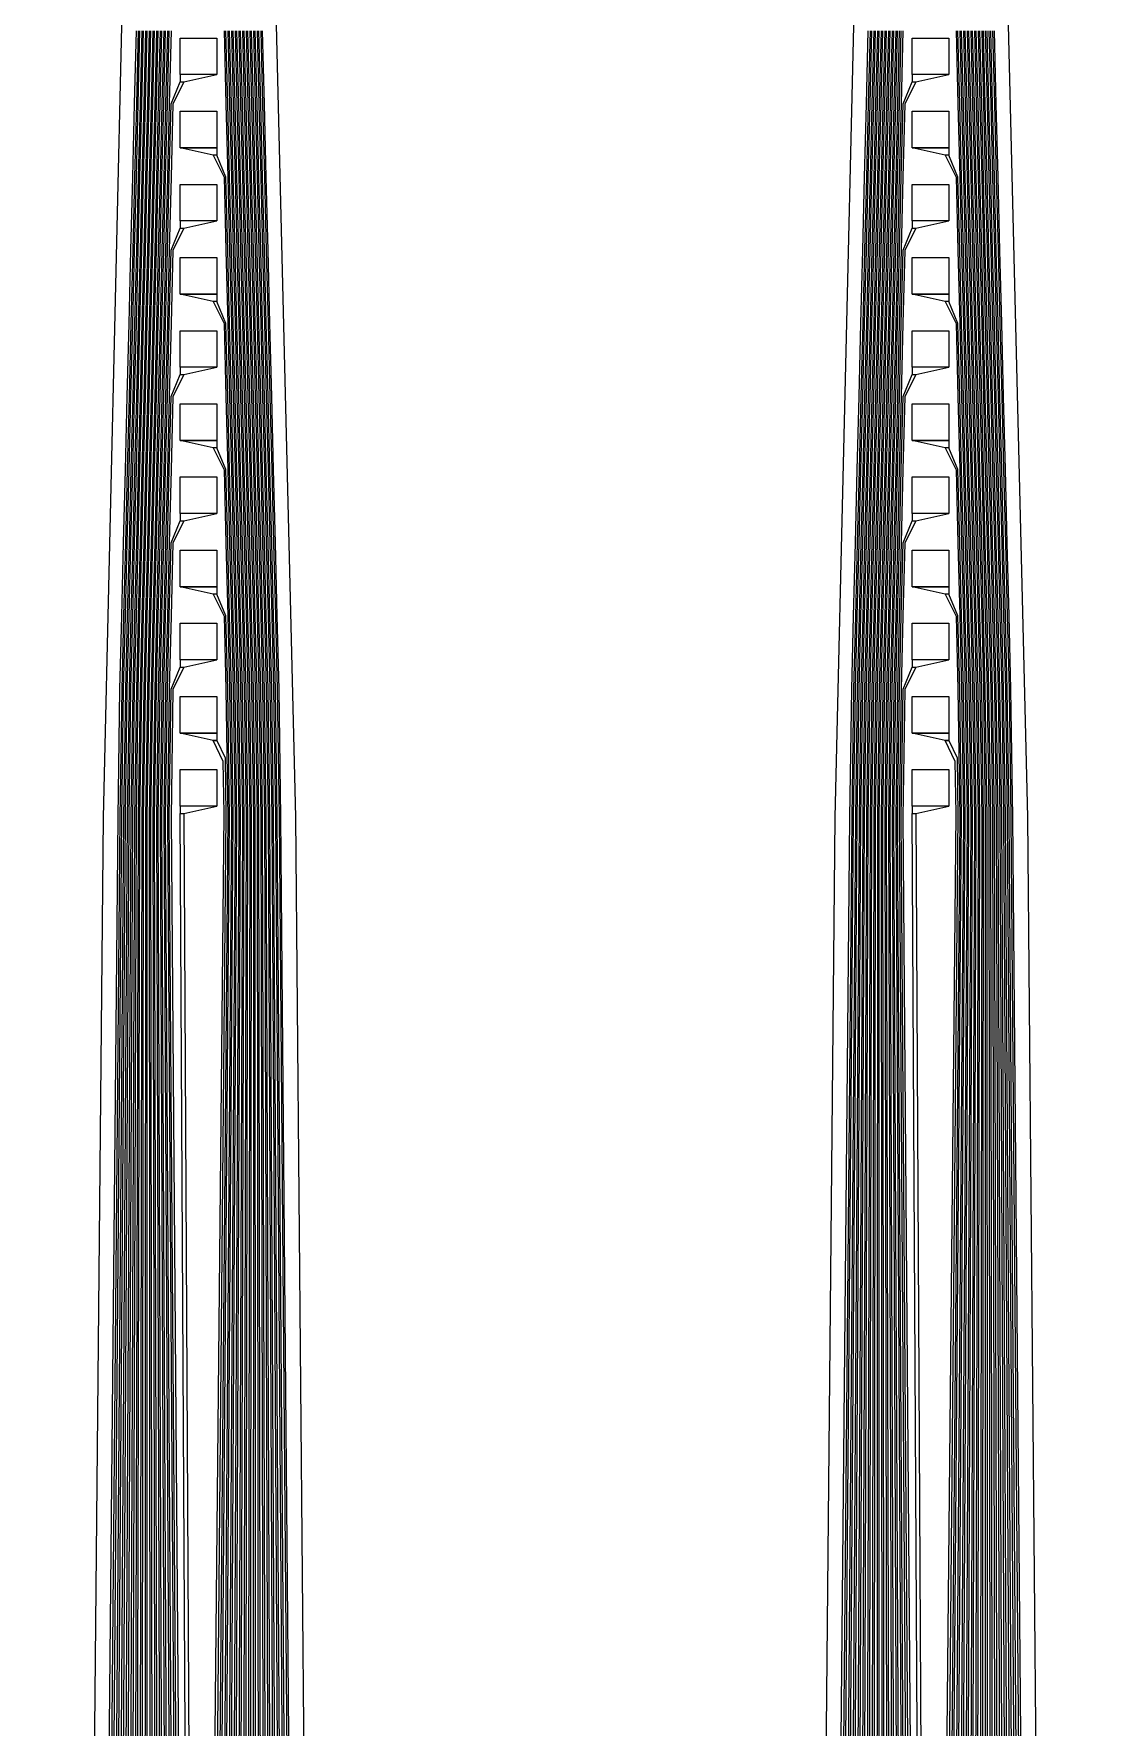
# Model space of a CAD drawing. Header units: inches. Extents: x 106592 to 209533, y 57057 to 74911.
# Drawn here: x 174948.1 to 175238.1, y 70432.1 to 70895 of the extents above; entities that cross this region are included whole.
import ezdxf

# ---------------------------------------------------------------- set-up
doc = ezdxf.new("R2010")
doc.units = ezdxf.units.IN
doc.header["$MEASUREMENT"] = 0
for name, color, linetype in [('metal', 221, 'Continuous'), ('nitride window', 40, 'Continuous'), ('profile', 140, 'Continuous')]:
    doc.layers.add(name, color=color, linetype=linetype)

msp = doc.modelspace()

# ---------------------------------------------------------------- linework, layer by layer
at = {"layer": 'metal'}
for points in [[(174976.63, 70895.83), (174976.14, 70875.9), (174975.63, 70855.83), (174975.14, 70835.9), (174974.63, 70815.83), (174974.14, 70795.9), (174973.63, 70775.83), (174973.14, 70755.9), (174972.63, 70735.83), (174972.14, 70715.9), (174971.63, 70680.83), (174965.68, 70011.7), (174964.78, 70011.7), (174971.13, 70680.84), (174971.64, 70715.91), (174972.13, 70735.84), (174972.64, 70755.91), (174973.13, 70775.84), (174973.64, 70795.91), (174974.13, 70815.84), (174974.64, 70835.91), (174975.13, 70855.84), (174975.64, 70875.91), (174976.13, 70895.84)], [(174977.63, 70895.83), (174977.14, 70875.9), (174976.63, 70855.83), (174976.14, 70835.9), (174975.63, 70815.83), (174975.14, 70795.9), (174974.63, 70775.83), (174974.14, 70755.9), (174973.63, 70735.83), (174973.14, 70715.9), (174972.63, 70680.83), (174967.48, 70011.7), (174966.58, 70011.7), (174972.13, 70680.84), (174972.64, 70715.91), (174973.13, 70735.84), (174973.64, 70755.91), (174974.13, 70775.84), (174974.64, 70795.91), (174975.13, 70815.84), (174975.64, 70835.91), (174976.13, 70855.84), (174976.64, 70875.91), (174977.13, 70895.84)], [(174978.63, 70895.83), (174978.14, 70875.9), (174977.63, 70855.83), (174977.14, 70835.9), (174976.63, 70815.83), (174976.14, 70795.9), (174975.63, 70775.83), (174975.14, 70755.9), (174974.63, 70735.83), (174974.14, 70715.9), (174973.63, 70680.83), (174969.28, 70011.7), (174968.38, 70011.7), (174973.13, 70680.84), (174973.64, 70715.91), (174974.13, 70735.84), (174974.64, 70755.91), (174975.13, 70775.84), (174975.64, 70795.91), (174976.13, 70815.84), (174976.64, 70835.91), (174977.13, 70855.84), (174977.64, 70875.91), (174978.13, 70895.84)], [(174979.63, 70895.83), (174979.14, 70875.9), (174978.63, 70855.83), (174978.14, 70835.9), (174977.63, 70815.83), (174977.14, 70795.9), (174976.63, 70775.83), (174976.14, 70755.9), (174975.63, 70735.83), (174975.14, 70715.9), (174974.63, 70680.83), (174971.08, 70011.7), (174970.18, 70011.7), (174974.13, 70680.84), (174974.64, 70715.91), (174975.13, 70735.84), (174975.64, 70755.91), (174976.13, 70775.84), (174976.64, 70795.91), (174977.13, 70815.84), (174977.64, 70835.91), (174978.13, 70855.84), (174978.64, 70875.91), (174979.13, 70895.84)], [(174980.63, 70895.83), (174980.14, 70875.9), (174979.63, 70855.83), (174979.14, 70835.9), (174978.63, 70815.83), (174978.14, 70795.9), (174977.63, 70775.83), (174977.14, 70755.9), (174976.63, 70735.83), (174976.14, 70715.9), (174975.63, 70680.83), (174972.88, 70011.7), (174971.98, 70011.7), (174975.13, 70680.84), (174975.64, 70715.91), (174976.13, 70735.84), (174976.64, 70755.91), (174977.13, 70775.84), (174977.64, 70795.91), (174978.13, 70815.84), (174978.64, 70835.91), (174979.13, 70855.84), (174979.64, 70875.91), (174980.13, 70895.84)], [(174981.63, 70895.83), (174981.14, 70875.9), (174980.63, 70855.83), (174980.14, 70835.9), (174979.63, 70815.83), (174979.14, 70795.9), (174978.63, 70775.83), (174978.14, 70755.9), (174977.63, 70735.83), (174977.14, 70715.9), (174976.63, 70680.83), (174974.68, 70011.7), (174973.78, 70011.7), (174976.13, 70680.84), (174976.64, 70715.91), (174977.13, 70735.84), (174977.64, 70755.91), (174978.13, 70775.84), (174978.64, 70795.91), (174979.13, 70815.84), (174979.64, 70835.91), (174980.13, 70855.84), (174980.64, 70875.91), (174981.13, 70895.84)], [(174982.63, 70895.83), (174982.14, 70875.9), (174981.63, 70855.83), (174981.14, 70835.9), (174980.63, 70815.83), (174980.14, 70795.9), (174979.63, 70775.83), (174979.14, 70755.9), (174978.63, 70735.83), (174978.14, 70715.9), (174977.63, 70680.83), (174976.48, 70011.7), (174975.58, 70011.7), (174977.13, 70680.84), (174977.64, 70715.91), (174978.13, 70735.84), (174978.64, 70755.91), (174979.13, 70775.84), (174979.64, 70795.91), (174980.13, 70815.84), (174980.64, 70835.91), (174981.13, 70855.84), (174981.64, 70875.91), (174982.13, 70895.84)], [(174983.63, 70895.83), (174983.14, 70875.9), (174982.63, 70855.83), (174982.14, 70835.9), (174981.63, 70815.83), (174981.14, 70795.9), (174980.63, 70775.83), (174980.14, 70755.9), (174979.63, 70735.83), (174979.14, 70715.9), (174978.63, 70680.83), (174978.28, 70011.7), (174977.38, 70011.7), (174978.13, 70680.84), (174978.64, 70715.91), (174979.13, 70735.84), (174979.64, 70755.91), (174980.13, 70775.84), (174980.64, 70795.91), (174981.13, 70815.84), (174981.64, 70835.91), (174982.13, 70855.84), (174982.64, 70875.91), (174983.13, 70895.84)], [(174984.63, 70895.83), (174984.14, 70875.9), (174983.63, 70855.83), (174983.14, 70835.9), (174982.63, 70815.83), (174982.14, 70795.9), (174981.63, 70775.83), (174981.14, 70755.9), (174980.63, 70735.83), (174980.14, 70715.9), (174979.63, 70680.83), (174980.08, 70011.7), (174979.18, 70011.7), (174979.13, 70680.84), (174979.64, 70715.91), (174980.13, 70735.84), (174980.64, 70755.91), (174981.13, 70775.84), (174981.64, 70795.91), (174982.13, 70815.84), (174982.64, 70835.91), (174983.13, 70855.84), (174983.64, 70875.91), (174984.13, 70895.84)], [(174985.63, 70895.83), (174985.14, 70875.9), (174984.63, 70855.83), (174984.14, 70835.9), (174983.63, 70815.83), (174983.14, 70795.9), (174982.63, 70775.83), (174982.14, 70755.9), (174981.63, 70735.83), (174981.14, 70715.9), (174980.63, 70680.83), (174981.88, 70011.7), (174980.98, 70011.7), (174980.13, 70680.84), (174980.64, 70715.91), (174981.13, 70735.84), (174981.64, 70755.91), (174982.13, 70775.84), (174982.64, 70795.91), (174983.13, 70815.84), (174983.64, 70835.91), (174984.13, 70855.84), (174984.64, 70875.91), (174985.13, 70895.84)], [(175000.13, 70895.83), (175000.63, 70875.83), (175001.13, 70855.9), (175001.63, 70835.83), (175002.13, 70815.9), (175002.63, 70795.83), (175003.13, 70775.9), (175003.63, 70755.83), (175004.13, 70735.9), (175004.63, 70715.83), (175005.13, 70680.9), (175002.58, 70011.7)], [(175003.48, 70011.7), (175005.63, 70680.91), (175005.13, 70715.84), (175004.63, 70735.91), (175004.13, 70755.84), (175003.63, 70775.91), (175003.13, 70795.84), (175002.63, 70815.91), (175002.13, 70835.84), (175001.63, 70855.91), (175001.13, 70875.84), (175001.13, 70875.83), (175000.63, 70895.9)], [(175001.13, 70895.9), (175001.63, 70875.83), (175002.13, 70855.9), (175002.63, 70835.83), (175003.13, 70815.9), (175003.63, 70795.83), (175004.13, 70775.9), (175004.63, 70755.83), (175005.13, 70735.9), (175005.63, 70715.83), (175006.13, 70680.9), (175004.38, 70011.7), (175005.28, 70011.7), (175006.63, 70680.91), (175006.13, 70715.84), (175005.63, 70735.91), (175005.13, 70755.84), (175004.63, 70775.91), (175004.13, 70795.84), (175003.63, 70815.91), (175003.13, 70835.84), (175002.63, 70855.91), (175002.13, 70875.84), (175001.63, 70895.91)], [(175002.13, 70895.9), (175002.63, 70875.83), (175003.13, 70855.9), (175003.63, 70835.83), (175004.13, 70815.9), (175004.63, 70795.83), (175005.13, 70775.9), (175005.63, 70755.83), (175006.13, 70735.9), (175006.63, 70715.83), (175007.13, 70680.9), (175006.18, 70011.7), (175007.08, 70011.7), (175007.63, 70680.91), (175007.13, 70715.84), (175006.63, 70735.91), (175006.13, 70755.84), (175005.63, 70775.91), (175005.13, 70795.84), (175004.63, 70815.91), (175004.13, 70835.84), (175003.63, 70855.91), (175003.13, 70875.84), (175002.63, 70895.91)], [(175003.13, 70895.9), (175003.63, 70875.83), (175004.13, 70855.9), (175004.63, 70835.83), (175005.13, 70815.9), (175005.63, 70795.83), (175006.13, 70775.9), (175006.63, 70755.83), (175007.13, 70735.9), (175007.63, 70715.83), (175008.13, 70680.9), (175007.98, 70011.7), (175008.88, 70011.7), (175008.63, 70680.91), (175008.13, 70715.84), (175007.63, 70735.91), (175007.13, 70755.84), (175006.63, 70775.91), (175006.13, 70795.84), (175005.63, 70815.91), (175005.13, 70835.84), (175004.63, 70855.91), (175004.13, 70875.84), (175003.63, 70895.91)], [(175004.13, 70895.9), (175004.63, 70875.83), (175005.13, 70855.9), (175005.63, 70835.83), (175006.13, 70815.9), (175006.63, 70795.83), (175007.13, 70775.9), (175007.63, 70755.83), (175008.13, 70735.9), (175008.63, 70715.83), (175009.13, 70680.9), (175009.78, 70011.7), (175010.68, 70011.7), (175009.63, 70680.91), (175009.13, 70715.84), (175008.63, 70735.91), (175008.13, 70755.84), (175007.63, 70775.91), (175007.13, 70795.84), (175006.63, 70815.91), (175006.13, 70835.84), (175005.63, 70855.91), (175005.13, 70875.84), (175004.63, 70895.91)], [(175005.13, 70895.9), (175005.63, 70875.83), (175006.13, 70855.9), (175006.63, 70835.83), (175007.13, 70815.9), (175007.63, 70795.83), (175008.13, 70775.9), (175008.63, 70755.83), (175009.13, 70735.9), (175009.63, 70715.83), (175010.13, 70680.9), (175011.58, 70011.7), (175012.48, 70011.7), (175010.63, 70680.91), (175010.13, 70715.84), (175009.63, 70735.91), (175009.13, 70755.84), (175008.63, 70775.91), (175008.13, 70795.84), (175007.63, 70815.91), (175007.13, 70835.84), (175006.63, 70855.91), (175006.13, 70875.84), (175005.63, 70895.91)], [(175006.13, 70895.9), (175006.63, 70875.83), (175007.13, 70855.9), (175007.63, 70835.83), (175008.13, 70815.9), (175008.63, 70795.83), (175009.13, 70775.9), (175009.63, 70755.83), (175010.13, 70735.9), (175010.63, 70715.83), (175011.13, 70680.9), (175013.38, 70011.7), (175014.28, 70011.7), (175011.63, 70680.91), (175011.13, 70715.84), (175010.63, 70735.91), (175010.13, 70755.84), (175009.63, 70775.91), (175009.13, 70795.84), (175008.63, 70815.91), (175008.13, 70835.84), (175007.63, 70855.91), (175007.13, 70875.84), (175006.63, 70895.91)], [(175007.13, 70895.9), (175007.63, 70875.83), (175008.13, 70855.9), (175008.63, 70835.83), (175009.13, 70815.9), (175009.63, 70795.83), (175010.13, 70775.9), (175010.63, 70755.83), (175011.13, 70735.9), (175011.63, 70715.83), (175012.13, 70680.9), (175015.18, 70011.7), (175016.08, 70011.7), (175012.63, 70680.91), (175012.13, 70715.84), (175011.63, 70735.91), (175011.13, 70755.84), (175010.63, 70775.91), (175010.13, 70795.84), (175009.63, 70815.91), (175009.13, 70835.84), (175008.63, 70855.91), (175008.13, 70875.84), (175007.63, 70895.91)], [(175008.13, 70895.9), (175008.63, 70875.83), (175009.13, 70855.9), (175009.63, 70835.83), (175010.13, 70815.9), (175010.63, 70795.83), (175011.13, 70775.9), (175011.63, 70755.83), (175012.13, 70735.9), (175012.63, 70715.83), (175013.13, 70680.9), (175016.98, 70011.7), (175017.88, 70011.7), (175013.63, 70680.91), (175013.13, 70715.84), (175012.63, 70735.91), (175012.13, 70755.84), (175011.63, 70775.91), (175011.13, 70795.84), (175010.63, 70815.91), (175010.13, 70835.84), (175009.63, 70855.91), (175009.13, 70875.84), (175008.63, 70895.91)], [(175009.13, 70895.9), (175009.63, 70875.83), (175010.13, 70855.9), (175010.63, 70835.83), (175011.13, 70815.9), (175011.63, 70795.83), (175012.13, 70775.9), (175012.63, 70755.83), (175013.13, 70735.9), (175013.63, 70715.83), (175014.13, 70680.9), (175018.78, 70011.7), (175019.68, 70011.7), (175014.63, 70680.91), (175014.13, 70715.84), (175013.63, 70735.91), (175013.13, 70755.84), (175012.63, 70775.91), (175012.13, 70795.84), (175011.63, 70815.91), (175011.13, 70835.84), (175010.63, 70855.91), (175010.13, 70875.84), (175009.63, 70895.91)], [(175010.13, 70895.9), (175010.63, 70875.83), (175011.13, 70855.9), (175011.63, 70835.83), (175012.13, 70815.9), (175012.63, 70795.83), (175013.13, 70775.9), (175013.63, 70755.83), (175014.13, 70735.9), (175014.63, 70715.83), (175015.13, 70680.9), (175020.58, 70011.7), (175021.48, 70011.7), (175015.63, 70680.91), (175015.13, 70715.84), (175014.63, 70735.91), (175014.13, 70755.84), (175013.63, 70775.91), (175013.13, 70795.84), (175012.63, 70815.91), (175012.13, 70835.84), (175011.63, 70855.91), (175011.13, 70875.84), (175010.63, 70895.91)], [(175176.63, 70895.83), (175176.14, 70875.9), (175175.63, 70855.83), (175175.14, 70835.9), (175174.63, 70815.83), (175174.14, 70795.9), (175173.63, 70775.83), (175173.14, 70755.9), (175172.63, 70735.83), (175172.14, 70715.9), (175171.63, 70680.83), (175165.68, 70011.7), (175164.78, 70011.7), (175171.13, 70680.84), (175171.64, 70715.91), (175172.13, 70735.84), (175172.64, 70755.91), (175173.13, 70775.84), (175173.64, 70795.91), (175174.13, 70815.84), (175174.64, 70835.91), (175175.13, 70855.84), (175175.64, 70875.91), (175176.13, 70895.84)], [(175177.63, 70895.83), (175177.14, 70875.9), (175176.63, 70855.83), (175176.14, 70835.9), (175175.63, 70815.83), (175175.14, 70795.9), (175174.63, 70775.83), (175174.14, 70755.9), (175173.63, 70735.83), (175173.14, 70715.9), (175172.63, 70680.83), (175167.48, 70011.7), (175166.58, 70011.7), (175172.13, 70680.84), (175172.64, 70715.91), (175173.13, 70735.84), (175173.64, 70755.91), (175174.13, 70775.84), (175174.64, 70795.91), (175175.13, 70815.84), (175175.64, 70835.91), (175176.13, 70855.84), (175176.64, 70875.91), (175177.13, 70895.84)], [(175178.63, 70895.83), (175178.14, 70875.9), (175177.63, 70855.83), (175177.14, 70835.9), (175176.63, 70815.83), (175176.14, 70795.9), (175175.63, 70775.83), (175175.14, 70755.9), (175174.63, 70735.83), (175174.14, 70715.9), (175173.63, 70680.83), (175169.28, 70011.7), (175168.38, 70011.7), (175173.13, 70680.84), (175173.64, 70715.91), (175174.13, 70735.84), (175174.64, 70755.91), (175175.13, 70775.84), (175175.64, 70795.91), (175176.13, 70815.84), (175176.64, 70835.91), (175177.13, 70855.84), (175177.64, 70875.91), (175178.13, 70895.84)], [(175179.63, 70895.83), (175179.14, 70875.9), (175178.63, 70855.83), (175178.14, 70835.9), (175177.63, 70815.83), (175177.14, 70795.9), (175176.63, 70775.83), (175176.14, 70755.9), (175175.63, 70735.83), (175175.14, 70715.9), (175174.63, 70680.83), (175171.08, 70011.7), (175170.18, 70011.7), (175174.13, 70680.84), (175174.64, 70715.91), (175175.13, 70735.84), (175175.64, 70755.91), (175176.13, 70775.84), (175176.64, 70795.91), (175177.13, 70815.84), (175177.64, 70835.91), (175178.13, 70855.84), (175178.64, 70875.91), (175179.13, 70895.84)], [(175180.63, 70895.83), (175180.14, 70875.9), (175179.63, 70855.83), (175179.14, 70835.9), (175178.63, 70815.83), (175178.14, 70795.9), (175177.63, 70775.83), (175177.14, 70755.9), (175176.63, 70735.83), (175176.14, 70715.9), (175175.63, 70680.83), (175172.88, 70011.7), (175171.98, 70011.7), (175175.13, 70680.84), (175175.64, 70715.91), (175176.13, 70735.84), (175176.64, 70755.91), (175177.13, 70775.84), (175177.64, 70795.91), (175178.13, 70815.84), (175178.64, 70835.91), (175179.13, 70855.84), (175179.64, 70875.91), (175180.13, 70895.84)], [(175181.63, 70895.83), (175181.14, 70875.9), (175180.63, 70855.83), (175180.14, 70835.9), (175179.63, 70815.83), (175179.14, 70795.9), (175178.63, 70775.83), (175178.14, 70755.9), (175177.63, 70735.83), (175177.14, 70715.9), (175176.63, 70680.83), (175174.68, 70011.7), (175173.78, 70011.7), (175176.13, 70680.84), (175176.64, 70715.91), (175177.13, 70735.84), (175177.64, 70755.91), (175178.13, 70775.84), (175178.64, 70795.91), (175179.13, 70815.84), (175179.64, 70835.91), (175180.13, 70855.84), (175180.64, 70875.91), (175181.13, 70895.84)], [(175182.63, 70895.83), (175182.14, 70875.9), (175181.63, 70855.83), (175181.14, 70835.9), (175180.63, 70815.83), (175180.14, 70795.9), (175179.63, 70775.83), (175179.14, 70755.9), (175178.63, 70735.83), (175178.14, 70715.9), (175177.63, 70680.83), (175176.48, 70011.7), (175175.58, 70011.7), (175177.13, 70680.84), (175177.64, 70715.91), (175178.13, 70735.84), (175178.64, 70755.91), (175179.13, 70775.84), (175179.64, 70795.91), (175180.13, 70815.84), (175180.64, 70835.91), (175181.13, 70855.84), (175181.64, 70875.91), (175182.13, 70895.84)], [(175183.63, 70895.83), (175183.14, 70875.9), (175182.63, 70855.83), (175182.14, 70835.9), (175181.63, 70815.83), (175181.14, 70795.9), (175180.63, 70775.83), (175180.14, 70755.9), (175179.63, 70735.83), (175179.14, 70715.9), (175178.63, 70680.83), (175178.28, 70011.7), (175177.38, 70011.7), (175178.13, 70680.84), (175178.64, 70715.91), (175179.13, 70735.84), (175179.64, 70755.91), (175180.13, 70775.84), (175180.64, 70795.91), (175181.13, 70815.84), (175181.64, 70835.91), (175182.13, 70855.84), (175182.64, 70875.91), (175183.13, 70895.84)], [(175184.63, 70895.83), (175184.14, 70875.9), (175183.63, 70855.83), (175183.14, 70835.9), (175182.63, 70815.83), (175182.14, 70795.9), (175181.63, 70775.83), (175181.14, 70755.9), (175180.63, 70735.83), (175180.14, 70715.9), (175179.63, 70680.83), (175180.08, 70011.7), (175179.18, 70011.7), (175179.13, 70680.84), (175179.64, 70715.91), (175180.13, 70735.84), (175180.64, 70755.91), (175181.13, 70775.84), (175181.64, 70795.91), (175182.13, 70815.84), (175182.64, 70835.91), (175183.13, 70855.84), (175183.64, 70875.91), (175184.13, 70895.84)], [(175185.63, 70895.83), (175185.14, 70875.9), (175184.63, 70855.83), (175184.14, 70835.9), (175183.63, 70815.83), (175183.14, 70795.9), (175182.63, 70775.83), (175182.14, 70755.9), (175181.63, 70735.83), (175181.14, 70715.9), (175180.63, 70680.83), (175181.88, 70011.7), (175180.98, 70011.7), (175180.13, 70680.84), (175180.64, 70715.91), (175181.13, 70735.84), (175181.64, 70755.91), (175182.13, 70775.84), (175182.64, 70795.91), (175183.13, 70815.84), (175183.64, 70835.91), (175184.13, 70855.84), (175184.64, 70875.91), (175185.13, 70895.84)], [(175200.13, 70895.83), (175200.63, 70875.83), (175201.13, 70855.9), (175201.63, 70835.83), (175202.13, 70815.9), (175202.63, 70795.83), (175203.13, 70775.9), (175203.63, 70755.83), (175204.13, 70735.9), (175204.63, 70715.83), (175205.13, 70680.9), (175202.58, 70011.7)], [(175203.48, 70011.7), (175205.63, 70680.91), (175205.13, 70715.84), (175204.63, 70735.91), (175204.13, 70755.84), (175203.63, 70775.91), (175203.13, 70795.84), (175202.63, 70815.91), (175202.13, 70835.84), (175201.63, 70855.91), (175201.13, 70875.84), (175201.13, 70875.83), (175200.63, 70895.9)], [(175201.13, 70895.9), (175201.63, 70875.83), (175202.13, 70855.9), (175202.63, 70835.83), (175203.13, 70815.9), (175203.63, 70795.83), (175204.13, 70775.9), (175204.63, 70755.83), (175205.13, 70735.9), (175205.63, 70715.83), (175206.13, 70680.9), (175204.38, 70011.7), (175205.28, 70011.7), (175206.63, 70680.91), (175206.13, 70715.84), (175205.63, 70735.91), (175205.13, 70755.84), (175204.63, 70775.91), (175204.13, 70795.84), (175203.63, 70815.91), (175203.13, 70835.84), (175202.63, 70855.91), (175202.13, 70875.84), (175201.63, 70895.91)], [(175202.13, 70895.9), (175202.63, 70875.83), (175203.13, 70855.9), (175203.63, 70835.83), (175204.13, 70815.9), (175204.63, 70795.83), (175205.13, 70775.9), (175205.63, 70755.83), (175206.13, 70735.9), (175206.63, 70715.83), (175207.13, 70680.9), (175206.18, 70011.7), (175207.08, 70011.7), (175207.63, 70680.91), (175207.13, 70715.84), (175206.63, 70735.91), (175206.13, 70755.84), (175205.63, 70775.91), (175205.13, 70795.84), (175204.63, 70815.91), (175204.13, 70835.84), (175203.63, 70855.91), (175203.13, 70875.84), (175202.63, 70895.91)], [(175203.13, 70895.9), (175203.63, 70875.83), (175204.13, 70855.9), (175204.63, 70835.83), (175205.13, 70815.9), (175205.63, 70795.83), (175206.13, 70775.9), (175206.63, 70755.83), (175207.13, 70735.9), (175207.63, 70715.83), (175208.13, 70680.9), (175207.98, 70011.7), (175208.88, 70011.7), (175208.63, 70680.91), (175208.13, 70715.84), (175207.63, 70735.91), (175207.13, 70755.84), (175206.63, 70775.91), (175206.13, 70795.84), (175205.63, 70815.91), (175205.13, 70835.84), (175204.63, 70855.91), (175204.13, 70875.84), (175203.63, 70895.91)], [(175204.13, 70895.9), (175204.63, 70875.83), (175205.13, 70855.9), (175205.63, 70835.83), (175206.13, 70815.9), (175206.63, 70795.83), (175207.13, 70775.9), (175207.63, 70755.83), (175208.13, 70735.9), (175208.63, 70715.83), (175209.13, 70680.9), (175209.78, 70011.7), (175210.68, 70011.7), (175209.63, 70680.91), (175209.13, 70715.84), (175208.63, 70735.91), (175208.13, 70755.84), (175207.63, 70775.91), (175207.13, 70795.84), (175206.63, 70815.91), (175206.13, 70835.84), (175205.63, 70855.91), (175205.13, 70875.84), (175204.63, 70895.91)], [(175205.13, 70895.9), (175205.63, 70875.83), (175206.13, 70855.9), (175206.63, 70835.83), (175207.13, 70815.9), (175207.63, 70795.83), (175208.13, 70775.9), (175208.63, 70755.83), (175209.13, 70735.9), (175209.63, 70715.83), (175210.13, 70680.9), (175211.58, 70011.7), (175212.48, 70011.7), (175210.63, 70680.91), (175210.13, 70715.84), (175209.63, 70735.91), (175209.13, 70755.84), (175208.63, 70775.91), (175208.13, 70795.84), (175207.63, 70815.91), (175207.13, 70835.84), (175206.63, 70855.91), (175206.13, 70875.84), (175205.63, 70895.91)], [(175206.13, 70895.9), (175206.63, 70875.83), (175207.13, 70855.9), (175207.63, 70835.83), (175208.13, 70815.9), (175208.63, 70795.83), (175209.13, 70775.9), (175209.63, 70755.83), (175210.13, 70735.9), (175210.63, 70715.83), (175211.13, 70680.9), (175213.38, 70011.7), (175214.28, 70011.7), (175211.63, 70680.91), (175211.13, 70715.84), (175210.63, 70735.91), (175210.13, 70755.84), (175209.63, 70775.91), (175209.13, 70795.84), (175208.63, 70815.91), (175208.13, 70835.84), (175207.63, 70855.91), (175207.13, 70875.84), (175206.63, 70895.91)], [(175207.13, 70895.9), (175207.63, 70875.83), (175208.13, 70855.9), (175208.63, 70835.83), (175209.13, 70815.9), (175209.63, 70795.83), (175210.13, 70775.9), (175210.63, 70755.83), (175211.13, 70735.9), (175211.63, 70715.83), (175212.13, 70680.9), (175215.18, 70011.7), (175216.08, 70011.7), (175212.63, 70680.91), (175212.13, 70715.84), (175211.63, 70735.91), (175211.13, 70755.84), (175210.63, 70775.91), (175210.13, 70795.84), (175209.63, 70815.91), (175209.13, 70835.84), (175208.63, 70855.91), (175208.13, 70875.84), (175207.63, 70895.91)], [(175208.13, 70895.9), (175208.63, 70875.83), (175209.13, 70855.9), (175209.63, 70835.83), (175210.13, 70815.9), (175210.63, 70795.83), (175211.13, 70775.9), (175211.63, 70755.83), (175212.13, 70735.9), (175212.63, 70715.83), (175213.13, 70680.9), (175216.98, 70011.7), (175217.88, 70011.7), (175213.63, 70680.91), (175213.13, 70715.84), (175212.63, 70735.91), (175212.13, 70755.84), (175211.63, 70775.91), (175211.13, 70795.84), (175210.63, 70815.91), (175210.13, 70835.84), (175209.63, 70855.91), (175209.13, 70875.84), (175208.63, 70895.91)], [(175209.13, 70895.9), (175209.63, 70875.83), (175210.13, 70855.9), (175210.63, 70835.83), (175211.13, 70815.9), (175211.63, 70795.83), (175212.13, 70775.9), (175212.63, 70755.83), (175213.13, 70735.9), (175213.63, 70715.83), (175214.13, 70680.9), (175218.78, 70011.7), (175219.68, 70011.7), (175214.63, 70680.91), (175214.13, 70715.84), (175213.63, 70735.91), (175213.13, 70755.84), (175212.63, 70775.91), (175212.13, 70795.84), (175211.63, 70815.91), (175211.13, 70835.84), (175210.63, 70855.91), (175210.13, 70875.84), (175209.63, 70895.91)], [(175210.13, 70895.9), (175210.63, 70875.83), (175211.13, 70855.9), (175211.63, 70835.83), (175212.13, 70815.9), (175212.63, 70795.83), (175213.13, 70775.9), (175213.63, 70755.83), (175214.13, 70735.9), (175214.63, 70715.83), (175215.13, 70680.9), (175220.58, 70011.7), (175221.48, 70011.7), (175215.63, 70680.91), (175215.13, 70715.84), (175214.63, 70735.91), (175214.13, 70755.84), (175213.63, 70775.91), (175213.13, 70795.84), (175212.63, 70815.91), (175212.13, 70835.84), (175211.63, 70855.91), (175211.13, 70875.84), (175210.63, 70895.91)], [(174982.78, 70011.7), (174981.13, 70680.84), (174981.64, 70715.91), (174982.13, 70735.84), (174982.64, 70755.91), (174983.13, 70775.84), (174983.64, 70795.91), (174984.13, 70815.84), (174984.64, 70835.91), (174985.13, 70855.84), (174985.13, 70855.83), (174985.64, 70875.9), (174988.13, 70881.9), (174989.13, 70881.9), (174986.13, 70875.83), (174985.63, 70855.83), (174985.14, 70835.9), (174984.63, 70815.83), (174984.14, 70795.9), (174983.63, 70775.83), (174983.14, 70755.9), (174982.63, 70735.83), (174982.14, 70715.9), (174981.63, 70680.83), (174983.68, 70011.7)], [(175182.78, 70011.7), (175181.13, 70680.84), (175181.64, 70715.91), (175182.13, 70735.84), (175182.64, 70755.91), (175183.13, 70775.84), (175183.64, 70795.91), (175184.13, 70815.84), (175184.64, 70835.91), (175185.13, 70855.84), (175185.13, 70855.83), (175185.64, 70875.9), (175188.13, 70881.9), (175189.13, 70881.9), (175186.13, 70875.83), (175185.63, 70855.83), (175185.14, 70835.9), (175184.63, 70815.83), (175184.14, 70795.9), (175183.63, 70775.83), (175183.14, 70755.9), (175182.63, 70735.83), (175182.14, 70715.9), (175181.63, 70680.83), (175183.68, 70011.7)]]:
    msp.add_lwpolyline(points, dxfattribs=at)
for points in [[(174988.13, 70893.9), (174998.13, 70893.9), (174998.13, 70883.9), (174988.13, 70883.9)], [(175188.13, 70893.9), (175198.13, 70893.9), (175198.13, 70883.9), (175188.13, 70883.9)], [(174988.13, 70881.9), (174989.13, 70881.9), (174998.13, 70883.9), (174988.13, 70883.9)], [(175188.13, 70881.9), (175189.13, 70881.9), (175198.13, 70883.9), (175188.13, 70883.9)], [(174988.13, 70873.9), (174998.13, 70873.9), (174998.13, 70863.9), (174988.13, 70863.9)], [(175188.13, 70873.9), (175198.13, 70873.9), (175198.13, 70863.9), (175188.13, 70863.9)], [(174998.13, 70861.9), (174997.13, 70861.9), (174988.13, 70863.9), (174998.13, 70863.9)], [(175001.13, 70835.83), (175000.63, 70855.9), (174998.13, 70861.9), (174997.13, 70861.9), (175000.13, 70855.83), (175000.63, 70835.83), (175001.13, 70815.9), (175001.63, 70795.83), (175002.13, 70775.9), (175002.63, 70755.83), (175003.13, 70735.9), (175003.63, 70715.83), (175004.13, 70680.9), (175000.78, 70011.7), (175001.68, 70011.7), (175004.63, 70680.91), (175004.13, 70715.84), (175003.63, 70735.91), (175003.13, 70755.84), (175002.63, 70775.91), (175002.13, 70795.84), (175001.63, 70815.91), (175001.13, 70835.84)], [(175198.13, 70861.9), (175197.13, 70861.9), (175188.13, 70863.9), (175198.13, 70863.9)], [(175201.13, 70835.83), (175200.63, 70855.9), (175198.13, 70861.9), (175197.13, 70861.9), (175200.13, 70855.83), (175200.63, 70835.83), (175201.13, 70815.9), (175201.63, 70795.83), (175202.13, 70775.9), (175202.63, 70755.83), (175203.13, 70735.9), (175203.63, 70715.83), (175204.13, 70680.9), (175200.78, 70011.7), (175201.68, 70011.7), (175204.63, 70680.91), (175204.13, 70715.84), (175203.63, 70735.91), (175203.13, 70755.84), (175202.63, 70775.91), (175202.13, 70795.84), (175201.63, 70815.91), (175201.13, 70835.84)], [(174988.13, 70853.9), (174998.13, 70853.9), (174998.13, 70843.9), (174988.13, 70843.9)], [(175188.13, 70853.9), (175198.13, 70853.9), (175198.13, 70843.9), (175188.13, 70843.9)], [(174988.13, 70841.9), (174989.13, 70841.9), (174998.13, 70843.9), (174988.13, 70843.9)], [(175188.13, 70841.9), (175189.13, 70841.9), (175198.13, 70843.9), (175188.13, 70843.9)], [(174985.13, 70815.83), (174985.64, 70835.9), (174988.13, 70841.9), (174989.13, 70841.9), (174986.13, 70835.83), (174985.63, 70815.83), (174985.14, 70795.9), (174984.63, 70775.83), (174984.14, 70755.9), (174983.63, 70735.83), (174983.14, 70715.9), (174982.63, 70680.83), (174985.48, 70011.7), (174984.58, 70011.7), (174982.13, 70680.84), (174982.64, 70715.91), (174983.13, 70735.84), (174983.64, 70755.91), (174984.13, 70775.84), (174984.64, 70795.91), (174985.13, 70815.84)], [(175185.13, 70815.83), (175185.64, 70835.9), (175188.13, 70841.9), (175189.13, 70841.9), (175186.13, 70835.83), (175185.63, 70815.83), (175185.14, 70795.9), (175184.63, 70775.83), (175184.14, 70755.9), (175183.63, 70735.83), (175183.14, 70715.9), (175182.63, 70680.83), (175185.48, 70011.7), (175184.58, 70011.7), (175182.13, 70680.84), (175182.64, 70715.91), (175183.13, 70735.84), (175183.64, 70755.91), (175184.13, 70775.84), (175184.64, 70795.91), (175185.13, 70815.84)], [(174988.13, 70833.9), (174998.13, 70833.9), (174998.13, 70823.9), (174988.13, 70823.9)], [(175188.13, 70833.9), (175198.13, 70833.9), (175198.13, 70823.9), (175188.13, 70823.9)], [(174998.13, 70821.9), (174997.13, 70821.9), (174988.13, 70823.9), (174998.13, 70823.9)], [(175198.13, 70821.9), (175197.13, 70821.9), (175188.13, 70823.9), (175198.13, 70823.9)], [(175001.13, 70795.83), (175000.63, 70815.9), (174998.13, 70821.9), (174997.13, 70821.9), (175000.13, 70815.83), (175000.63, 70795.83), (175001.13, 70775.9), (175001.63, 70755.83), (175002.13, 70735.9), (175002.63, 70715.83), (175003.13, 70680.9), (174998.98, 70011.7), (174999.88, 70011.7), (175003.63, 70680.91), (175003.13, 70715.84), (175002.63, 70735.91), (175002.13, 70755.84), (175001.63, 70775.91), (175001.13, 70795.84)], [(175201.13, 70795.83), (175200.63, 70815.9), (175198.13, 70821.9), (175197.13, 70821.9), (175200.13, 70815.83), (175200.63, 70795.83), (175201.13, 70775.9), (175201.63, 70755.83), (175202.13, 70735.9), (175202.63, 70715.83), (175203.13, 70680.9), (175198.98, 70011.7), (175199.88, 70011.7), (175203.63, 70680.91), (175203.13, 70715.84), (175202.63, 70735.91), (175202.13, 70755.84), (175201.63, 70775.91), (175201.13, 70795.84)], [(174988.13, 70813.9), (174998.13, 70813.9), (174998.13, 70803.9), (174988.13, 70803.9)], [(175188.13, 70813.9), (175198.13, 70813.9), (175198.13, 70803.9), (175188.13, 70803.9)], [(174985.13, 70775.83), (174985.64, 70795.9), (174988.13, 70801.9), (174989.13, 70801.9), (174986.13, 70795.83), (174985.63, 70775.83), (174985.14, 70755.9), (174984.63, 70735.83), (174984.14, 70715.9), (174983.63, 70680.83), (174987.28, 70011.7), (174986.38, 70011.7), (174983.13, 70680.84), (174983.64, 70715.91), (174984.13, 70735.84), (174984.64, 70755.91), (174985.13, 70775.84)], [(174998.13, 70803.9), (174988.13, 70803.9), (174988.13, 70801.9), (174989.13, 70801.9)], [(175185.13, 70775.83), (175185.64, 70795.9), (175188.13, 70801.9), (175189.13, 70801.9), (175186.13, 70795.83), (175185.63, 70775.83), (175185.14, 70755.9), (175184.63, 70735.83), (175184.14, 70715.9), (175183.63, 70680.83), (175187.28, 70011.7), (175186.38, 70011.7), (175183.13, 70680.84), (175183.64, 70715.91), (175184.13, 70735.84), (175184.64, 70755.91), (175185.13, 70775.84)], [(175198.13, 70803.9), (175188.13, 70803.9), (175188.13, 70801.9), (175189.13, 70801.9)], [(174988.13, 70793.9), (174998.13, 70793.9), (174998.13, 70783.9), (174988.13, 70783.9)], [(175188.13, 70793.9), (175198.13, 70793.9), (175198.13, 70783.9), (175188.13, 70783.9)], [(174998.13, 70781.9), (174997.13, 70781.9), (174988.13, 70783.9), (174998.13, 70783.9)], [(175001.13, 70755.83), (175000.63, 70775.9), (174998.13, 70781.9), (174997.13, 70781.9), (175000.13, 70775.83), (175000.63, 70755.83), (175001.13, 70735.9), (175001.63, 70715.83), (175002.13, 70680.9), (174997.18, 70011.7), (174998.08, 70011.7), (175002.63, 70680.91), (175002.13, 70715.84), (175001.63, 70735.91), (175001.13, 70755.84)], [(175198.13, 70781.9), (175197.13, 70781.9), (175188.13, 70783.9), (175198.13, 70783.9)], [(175201.13, 70755.83), (175200.63, 70775.9), (175198.13, 70781.9), (175197.13, 70781.9), (175200.13, 70775.83), (175200.63, 70755.83), (175201.13, 70735.9), (175201.63, 70715.83), (175202.13, 70680.9), (175197.18, 70011.7), (175198.08, 70011.7), (175202.63, 70680.91), (175202.13, 70715.84), (175201.63, 70735.91), (175201.13, 70755.84)], [(174988.13, 70773.9), (174998.13, 70773.9), (174998.13, 70763.9), (174988.13, 70763.9)], [(175188.13, 70773.9), (175198.13, 70773.9), (175198.13, 70763.9), (175188.13, 70763.9)], [(174988.13, 70761.9), (174989.13, 70761.9), (174998.13, 70763.9), (174988.13, 70763.9)], [(175188.13, 70761.9), (175189.13, 70761.9), (175198.13, 70763.9), (175188.13, 70763.9)], [(174985.13, 70735.83), (174985.64, 70755.9), (174988.13, 70761.9), (174989.13, 70761.9), (174986.13, 70755.83), (174985.63, 70735.83), (174985.14, 70715.9), (174984.63, 70680.83), (174989.08, 70011.7), (174988.18, 70011.7), (174984.13, 70680.84), (174984.64, 70715.91), (174985.13, 70735.84)], [(175185.13, 70735.83), (175185.64, 70755.9), (175188.13, 70761.9), (175189.13, 70761.9), (175186.13, 70755.83), (175185.63, 70735.83), (175185.14, 70715.9), (175184.63, 70680.83), (175189.08, 70011.7), (175188.18, 70011.7), (175184.13, 70680.84), (175184.64, 70715.91), (175185.13, 70735.84)], [(174988.13, 70753.9), (174998.13, 70753.9), (174998.13, 70743.9), (174988.13, 70743.9)], [(175188.13, 70753.9), (175198.13, 70753.9), (175198.13, 70743.9), (175188.13, 70743.9)], [(174998.13, 70741.9), (174997.13, 70741.9), (174988.13, 70743.9), (174998.13, 70743.9)], [(175001.13, 70715.83), (175000.63, 70735.9), (174998.13, 70741.9), (174997.13, 70741.9), (175000.13, 70735.83), (175000.63, 70715.83), (175001.13, 70680.9), (174995.38, 70011.7), (174996.28, 70011.7), (175001.63, 70680.91), (175001.13, 70715.84)], [(175198.13, 70741.9), (175197.13, 70741.9), (175188.13, 70743.9), (175198.13, 70743.9)], [(175201.13, 70715.83), (175200.63, 70735.9), (175198.13, 70741.9), (175197.13, 70741.9), (175200.13, 70735.83), (175200.63, 70715.83), (175201.13, 70680.9), (175195.38, 70011.7), (175196.28, 70011.7), (175201.63, 70680.91), (175201.13, 70715.84)], [(174988.13, 70733.9), (174998.13, 70733.9), (174998.13, 70723.9), (174988.13, 70723.9)], [(175188.13, 70733.9), (175198.13, 70733.9), (175198.13, 70723.9), (175188.13, 70723.9)], [(174985.13, 70680.83), (174985.64, 70715.9), (174988.13, 70721.9), (174989.13, 70721.9), (174986.13, 70715.83), (174985.63, 70680.83), (174990.88, 70011.7), (174989.98, 70011.7), (174985.13, 70680.84)], [(174988.13, 70721.9), (174989.13, 70721.9), (174998.13, 70723.9), (174988.13, 70723.9)], [(175185.13, 70680.83), (175185.64, 70715.9), (175188.13, 70721.9), (175189.13, 70721.9), (175186.13, 70715.83), (175185.63, 70680.83), (175190.88, 70011.7), (175189.98, 70011.7), (175185.13, 70680.84)], [(175188.13, 70721.9), (175189.13, 70721.9), (175198.13, 70723.9), (175188.13, 70723.9)], [(174988.13, 70713.9), (174998.13, 70713.9), (174998.13, 70703.9), (174988.13, 70703.9)], [(175188.13, 70713.9), (175198.13, 70713.9), (175198.13, 70703.9), (175188.13, 70703.9)], [(174998.13, 70701.9), (174997.13, 70701.9), (174988.13, 70703.9), (174998.13, 70703.9)], [(175198.13, 70701.9), (175197.13, 70701.9), (175188.13, 70703.9), (175198.13, 70703.9)], [(174997.13, 70701.9), (174998.13, 70701.9), (175000.44, 70697.08), (175000.63, 70681.4), (174994.48, 70011.7), (174993.58, 70011.7), (175000.13, 70681.9), (174999.89, 70696.08)], [(175197.13, 70701.9), (175198.13, 70701.9), (175200.44, 70697.08), (175200.63, 70681.4), (175194.48, 70011.7), (175193.58, 70011.7), (175200.13, 70681.9), (175199.89, 70696.08)], [(174988.13, 70693.9), (174998.13, 70693.9), (174998.13, 70683.9), (174988.13, 70683.9)], [(175188.13, 70693.9), (175198.13, 70693.9), (175198.13, 70683.9), (175188.13, 70683.9)], [(174988.13, 70681.9), (174989.13, 70681.9), (174998.13, 70683.9), (174988.13, 70683.9)], [(174991.78, 70011.7), (174988.13, 70681.9), (174989.13, 70681.9), (174992.68, 70011.7)], [(175188.13, 70681.9), (175189.13, 70681.9), (175198.13, 70683.9), (175188.13, 70683.9)], [(175191.78, 70011.7), (175188.13, 70681.9), (175189.13, 70681.9), (175192.68, 70011.7)]]:
    msp.add_lwpolyline(points, close=True, dxfattribs=at)
at = {"layer": 'nitride window'}
for points in [[(174988.13, 70893.9), (174998.13, 70893.9), (174998.13, 70883.9), (174988.13, 70883.9)], [(175188.13, 70893.9), (175198.13, 70893.9), (175198.13, 70883.9), (175188.13, 70883.9)], [(174988.13, 70873.9), (174998.13, 70873.9), (174998.13, 70863.9), (174988.13, 70863.9)], [(175188.13, 70873.9), (175198.13, 70873.9), (175198.13, 70863.9), (175188.13, 70863.9)], [(174988.13, 70853.9), (174998.13, 70853.9), (174998.13, 70843.9), (174988.13, 70843.9)], [(175188.13, 70853.9), (175198.13, 70853.9), (175198.13, 70843.9), (175188.13, 70843.9)], [(174988.13, 70833.9), (174998.13, 70833.9), (174998.13, 70823.9), (174988.13, 70823.9)], [(175188.13, 70833.9), (175198.13, 70833.9), (175198.13, 70823.9), (175188.13, 70823.9)], [(174988.13, 70813.9), (174998.13, 70813.9), (174998.13, 70803.9), (174988.13, 70803.9)], [(175188.13, 70813.9), (175198.13, 70813.9), (175198.13, 70803.9), (175188.13, 70803.9)], [(174988.13, 70793.9), (174998.13, 70793.9), (174998.13, 70783.9), (174988.13, 70783.9)], [(175188.13, 70793.9), (175198.13, 70793.9), (175198.13, 70783.9), (175188.13, 70783.9)], [(174988.13, 70773.9), (174998.13, 70773.9), (174998.13, 70763.9), (174988.13, 70763.9)], [(175188.13, 70773.9), (175198.13, 70773.9), (175198.13, 70763.9), (175188.13, 70763.9)], [(174988.13, 70753.9), (174998.13, 70753.9), (174998.13, 70743.9), (174988.13, 70743.9)], [(175188.13, 70753.9), (175198.13, 70753.9), (175198.13, 70743.9), (175188.13, 70743.9)], [(174988.13, 70733.9), (174998.13, 70733.9), (174998.13, 70723.9), (174988.13, 70723.9)], [(175188.13, 70733.9), (175198.13, 70733.9), (175198.13, 70723.9), (175188.13, 70723.9)], [(174988.13, 70713.9), (174998.13, 70713.9), (174998.13, 70703.9), (174988.13, 70703.9)], [(175188.13, 70713.9), (175198.13, 70713.9), (175198.13, 70703.9), (175188.13, 70703.9)], [(174988.13, 70693.9), (174998.13, 70693.9), (174998.13, 70683.9), (174988.13, 70683.9)], [(175188.13, 70693.9), (175198.13, 70693.9), (175198.13, 70683.9), (175188.13, 70683.9)]]:
    msp.add_lwpolyline(points, close=True, dxfattribs=at)
at = {"layer": 'profile'}
for points in [[(174948.13, 64379.69), (174948.13, 68492.68), (174960.63, 69492.68), (174960.78, 70011.7), (174967.13, 70680.84), (174979.13, 71195.91), (174981.13, 71275.9), (174982.09, 71302.9), (174993.13, 71359.69), (175004.17, 71302.9), (175005.13, 71275.9), (175007.13, 71195.91), (175019.63, 70680.91), (175025.48, 70011.7), (175025.63, 69492.68), (175038.13, 68492.68), (175038.13, 64379.69)], [(175148.13, 64379.69), (175148.13, 68492.68), (175160.63, 69492.68), (175160.78, 70011.7), (175167.13, 70680.84), (175179.13, 71195.91), (175181.13, 71275.9), (175182.09, 71302.9), (175193.13, 71359.69), (175204.17, 71302.9), (175205.13, 71275.9), (175207.13, 71195.91), (175219.63, 70680.91), (175225.48, 70011.7), (175225.63, 69492.68), (175238.13, 68492.68), (175238.13, 64379.69)]]:
    msp.add_lwpolyline(points, dxfattribs=at)

doc.saveas('drawing.dxf')
